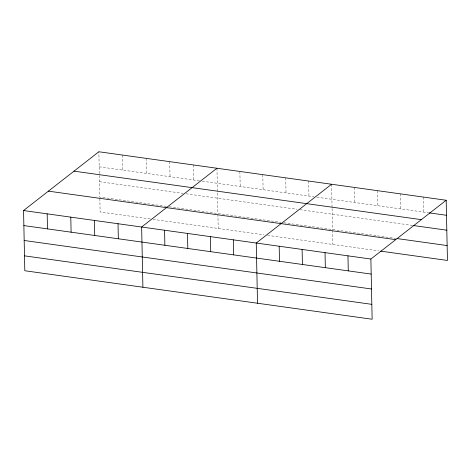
<?xml version="1.0" encoding="UTF-8"?>
<svg xmlns="http://www.w3.org/2000/svg" width="471" height="471" viewBox="0 0 471 471"><rect width="100%" height="100%" fill="white"/><g stroke="black" fill="none" stroke-linecap="round" stroke-linejoin="round"><path stroke-width="0.35" stroke-dasharray="2.35 1.77" d="M99.175 166.799L199.374 180.793M202.236 181.194L313.974 196.796M316.842 197.196L428.592 212.798M99.487 181.706L183.225 193.398M186.086 193.799L297.095 209.295M299.962 209.695L412.431 225.397M166.369 206.351L99.811 197.061L98.863 151.756M169.23 206.751L280.94 222.347M283.807 222.748L395.558 238.355M150.22 218.956L100.123 211.962L99.823 197.767M153.087 219.356L264.06 234.852M267.64 235.353L378.678 250.855M423.264 197.049L423.582 212.097M400.344 193.852L400.656 208.894M377.418 190.649L377.73 205.697M354.492 187.446L354.81 202.495M331.572 184.249L332.067 207.811M332.079 208.518L332.52 229.554M332.532 230.26L332.832 244.455M308.646 181.047L308.964 196.095M285.72 177.85L286.038 192.892M262.8 174.647L263.112 189.689M239.874 171.444L240.192 186.492M216.954 168.247L217.902 213.546M217.914 214.258L218.214 228.453M193.334 164.95L193.652 179.993M169.713 161.647L170.031 176.696M146.098 158.35L146.41 173.399M122.478 155.053L122.796 170.102"/><path stroke-width="0.71" d="M446.19 200.252L370.877 259.038L372.137 319.244L24.81 270.748L23.55 210.543L98.863 151.756L446.19 200.252L447.45 260.457L380.827 251.155M216.954 168.247L141.641 227.028L142.901 287.239M331.572 184.249L256.259 243.036L257.519 303.242M429.311 212.898L446.502 215.294M74.006 171.156L421.339 219.651M413.149 225.497L446.814 230.201M396.994 238.556L447.138 245.556M48.401 191.144L395.728 239.639M23.55 210.543L370.877 259.038M23.868 225.585L371.195 274.081M24.18 240.493L371.507 288.988M24.498 255.847L371.825 304.343M347.957 255.835L348.269 270.884M325.031 252.639L325.343 267.681M302.105 249.436L302.423 264.478M279.185 246.233L279.497 261.281M233.333 239.833L233.651 254.876M210.413 236.63L210.725 251.679M187.487 233.433L187.805 248.476M164.567 230.231L164.879 245.279M118.021 223.731L118.339 238.779M94.406 220.434L94.718 235.482M70.785 217.137L71.103 232.185M47.171 213.84L47.483 228.882"/></g></svg>
